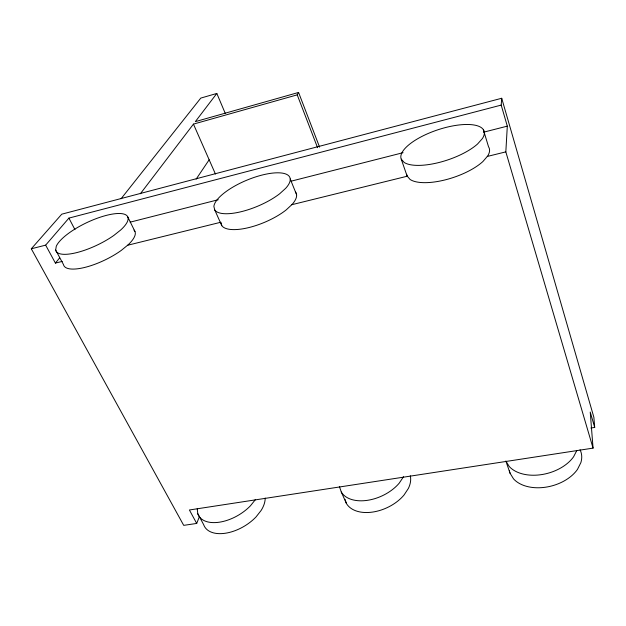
<?xml version="1.0" encoding="UTF-8"?>
<svg xmlns="http://www.w3.org/2000/svg" width="626" height="626" viewBox="0 0 626 626"><rect width="100%" height="100%" fill="white"/><g stroke="black" fill="none" stroke-linecap="round" stroke-linejoin="round"><path stroke-width="0.94" d="M196.705 523.438L189.404 509.987L593.057 448.122L505.831 151.868L507.31 126.147L501.199 105.098L501.708 98.266L61.755 214.178L31.3 248.788L183.715 525.363L196.705 523.438L199.545 516.293M55.675 250.079L56.262 246.292A39.735 12.371 -25.5 0 1 106.725 215.289A39.735 12.371 -25.5 0 1 120.677 230.008L113.822 235.454A39.735 12.371 -25.5 0 1 76.881 252.568A39.735 12.371 -25.5 0 1 55.675 250.079L63.476 264.563A39.438 12.841 -25.7 0 0 84.737 267.435A39.438 12.841 -25.7 0 0 121.35 250.345L128.103 244.836A39.438 12.841 -25.7 0 0 133.972 230.086M576.749 450.618L573.58 456.792A37.286 24.25 -15 0 1 541.459 474.625A37.286 24.25 -15 0 1 509.267 466.542L505.839 461.018L510.08 473.264L513.523 478.851A37.028 24.508 -14.8 0 0 545.59 487.208A37.028 24.508 -14.8 0 0 577.462 469.414L580.842 462.684A37.028 24.508 -14.8 0 0 580.059 449.758M140.357 193.77L193.45 124.112L297.217 94.855L298.579 92.452L319.581 147.133M196.134 179.146L209.162 159.786M403.543 476.707L399.169 483.225A35.236 21.965 -24.6 0 1 367.579 500.307A35.236 21.965 -24.6 0 1 341.272 492.005L339.425 486.543M225.203 113.251L216.823 93.438L195.343 121.632L298.579 92.452M121.061 198.755L200.774 98.094L216.823 93.438M255.557 499.407L250.478 505.761A34.43 19.555 -30.4 0 1 219.444 522.186A34.43 19.555 -30.4 0 1 197.793 513.75L197.221 508.789M501.199 105.098L68.915 218.106L45.659 245.142L55.401 263.092L59.673 257.857M130.114 222.175L218.255 199.733M291.223 181.157L403.058 152.689M483.616 132.18L507.31 126.147M31.3 248.788L45.659 245.142M55.401 263.092L62.24 261.402M127.571 245.267L220.884 222.23L221.792 225.665A40.659 14.625 -22.7 0 0 248.866 227.567A40.659 14.625 -22.7 0 0 286.309 209.812L292.217 204.295A40.659 14.625 -22.7 0 0 295.558 192.057M291.755 204.725L407.291 176.203M487.286 156.445L505.831 151.868M590.842 428.035L594.7 427.417L593.863 417.245L501.708 98.266M401.227 159.106L404.161 162.447A43.726 15.853 -18.5 0 0 438.92 162.517A43.726 15.853 -18.5 0 0 477.56 143.996L482.364 138.604A43.726 15.853 -18.5 0 0 446.127 127.383A43.726 15.853 -18.5 0 0 401.227 159.106L407.057 175.929L410.03 179.419A43.366 16.417 -18.4 0 0 444.663 180.006A43.366 16.417 -18.4 0 0 482.928 161.5L487.662 156.023A43.366 16.417 -18.4 0 0 488.538 146.789L483.35 129.637M197.793 513.75L203.646 524.611A34.219 19.782 -30.7 0 0 225.29 533.25A34.219 19.782 -30.7 0 0 256.089 516.865L261.105 510.487A34.219 19.782 -30.7 0 0 265.174 498.046M68.915 218.106L74.963 229.664M127.767 216.932L134.942 231.464M214.796 210.062A40.98 14.108 -22.7 0 0 241.886 211.525A40.98 14.108 -22.7 0 0 279.681 193.747L285.683 188.309A40.98 14.108 -22.7 0 0 262.091 175.053A40.98 14.108 -22.7 0 0 213.873 206.455L214.796 210.062L221.792 225.665M341.272 492.005L346.444 503.523A35.001 22.223 -24.7 0 0 372.697 512.06A35.001 22.223 -24.7 0 0 404.036 495.017L408.355 488.468A35.001 22.223 -24.7 0 0 410.304 475.791M193.45 124.112L215.438 174.036M290.221 178.958L296.599 194.733M297.217 94.855L317.57 147.689M344.996 499.29L346.444 503.523M594.7 427.417L590.24 412.041L593.057 448.122M510.08 473.264A37.028 24.508 -14.8 0 1 509.345 470.635M407.057 175.929A43.366 16.417 -18.4 0 1 406.657 174.263"/></g></svg>
